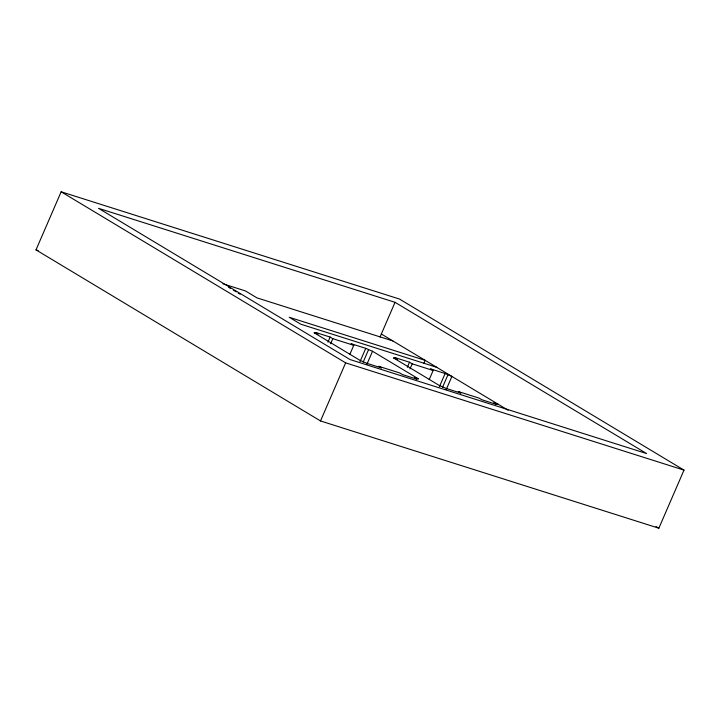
<?xml version="1.0" encoding="UTF-8"?>
<svg xmlns="http://www.w3.org/2000/svg" width="720" height="720" viewBox="0 0 720 720"><rect width="100%" height="100%" fill="white"/><g stroke="black" fill="none" stroke-linecap="round" stroke-linejoin="round"><path stroke-width="1.08" d="M36 249.885L61.146 191.79L399.501 299.052L684 470.115L658.854 528.21L320.499 420.948L36 249.885L38.142 250.569M327.951 342.144L330.147 337.068L315.504 332.424L318.177 334.026L314.073 332.73L360.081 360.396L366.858 363.303L381.51 367.956L378.837 366.345L399.789 372.987L402.462 374.589L417.105 379.233L414.441 377.631L418.545 378.927L372.528 351.261L365.751 348.354L351.099 343.71L353.772 345.312L349.821 354.456M330.624 343.755L332.82 338.67L330.147 337.068M320.499 420.948L345.645 362.853L61.146 191.79M360.036 361.557L365.751 348.354M363.15 362.151L368.433 349.965M366.813 364.464L372.528 351.261M380.016 337.059L395.046 302.319L98.532 208.323L350.091 359.577L646.614 453.573L395.046 302.319M407.322 367.308L409.518 362.223L394.875 357.588L397.548 359.19L393.444 357.885L439.452 385.56L446.229 388.467L460.89 393.111L458.208 391.5L479.16 398.142L481.842 399.753L496.476 404.397L493.812 402.786L497.916 404.091M409.995 368.91L412.2 363.834L409.518 362.223M423.855 363.411L425.178 360.36L289.215 317.259L300.744 324.189L436.707 367.29M429.192 379.62L433.152 370.476L430.47 368.865L445.122 373.509L451.899 376.425L446.193 389.628M439.407 386.721L445.122 373.509M442.53 387.315L447.804 375.12M222.93 283.797L245.412 290.925L256.932 297.855L392.868 340.938M332.82 338.67L353.772 345.312M412.2 363.834L433.152 370.476M345.645 362.853L684 470.115M381.339 334.008L508.104 410.22M655.974 526.482L658.854 528.21M228.618 287.298L230.535 288.45M233.415 290.178L236.286 291.906M238.203 293.058L240.12 294.21"/></g></svg>
